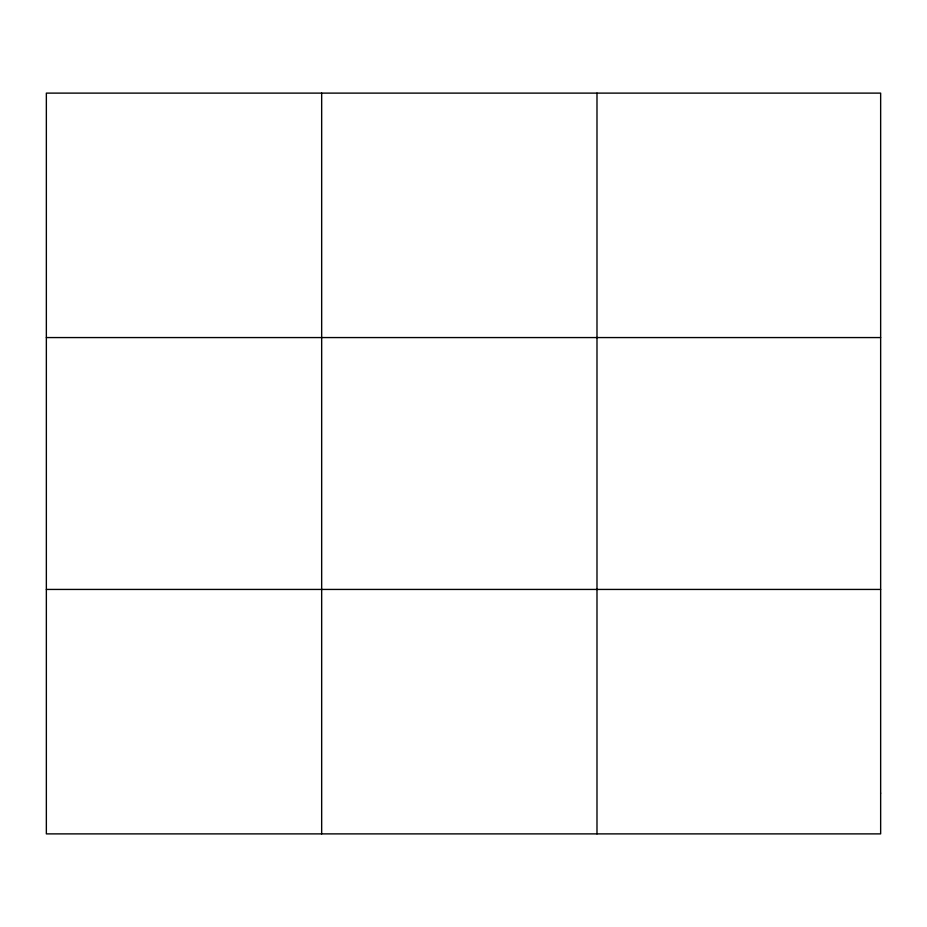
<?xml version="1.0" encoding="UTF-8"?>
<svg xmlns="http://www.w3.org/2000/svg" width="927" height="927" viewBox="0 0 927 927"><rect width="100%" height="100%" fill="white"/><g stroke="black" fill="none" stroke-linecap="round" stroke-linejoin="round"><path stroke-width="1.39" d="M321.669 93.117L321.669 833.883M596.988 93.117L596.988 833.883M46.35 337.567L880.65 337.567M46.35 589.433L880.65 589.433M880.65 793.141L880.65 833.883L46.35 833.883L46.35 93.117L880.65 93.117L880.65 793.141"/></g></svg>
